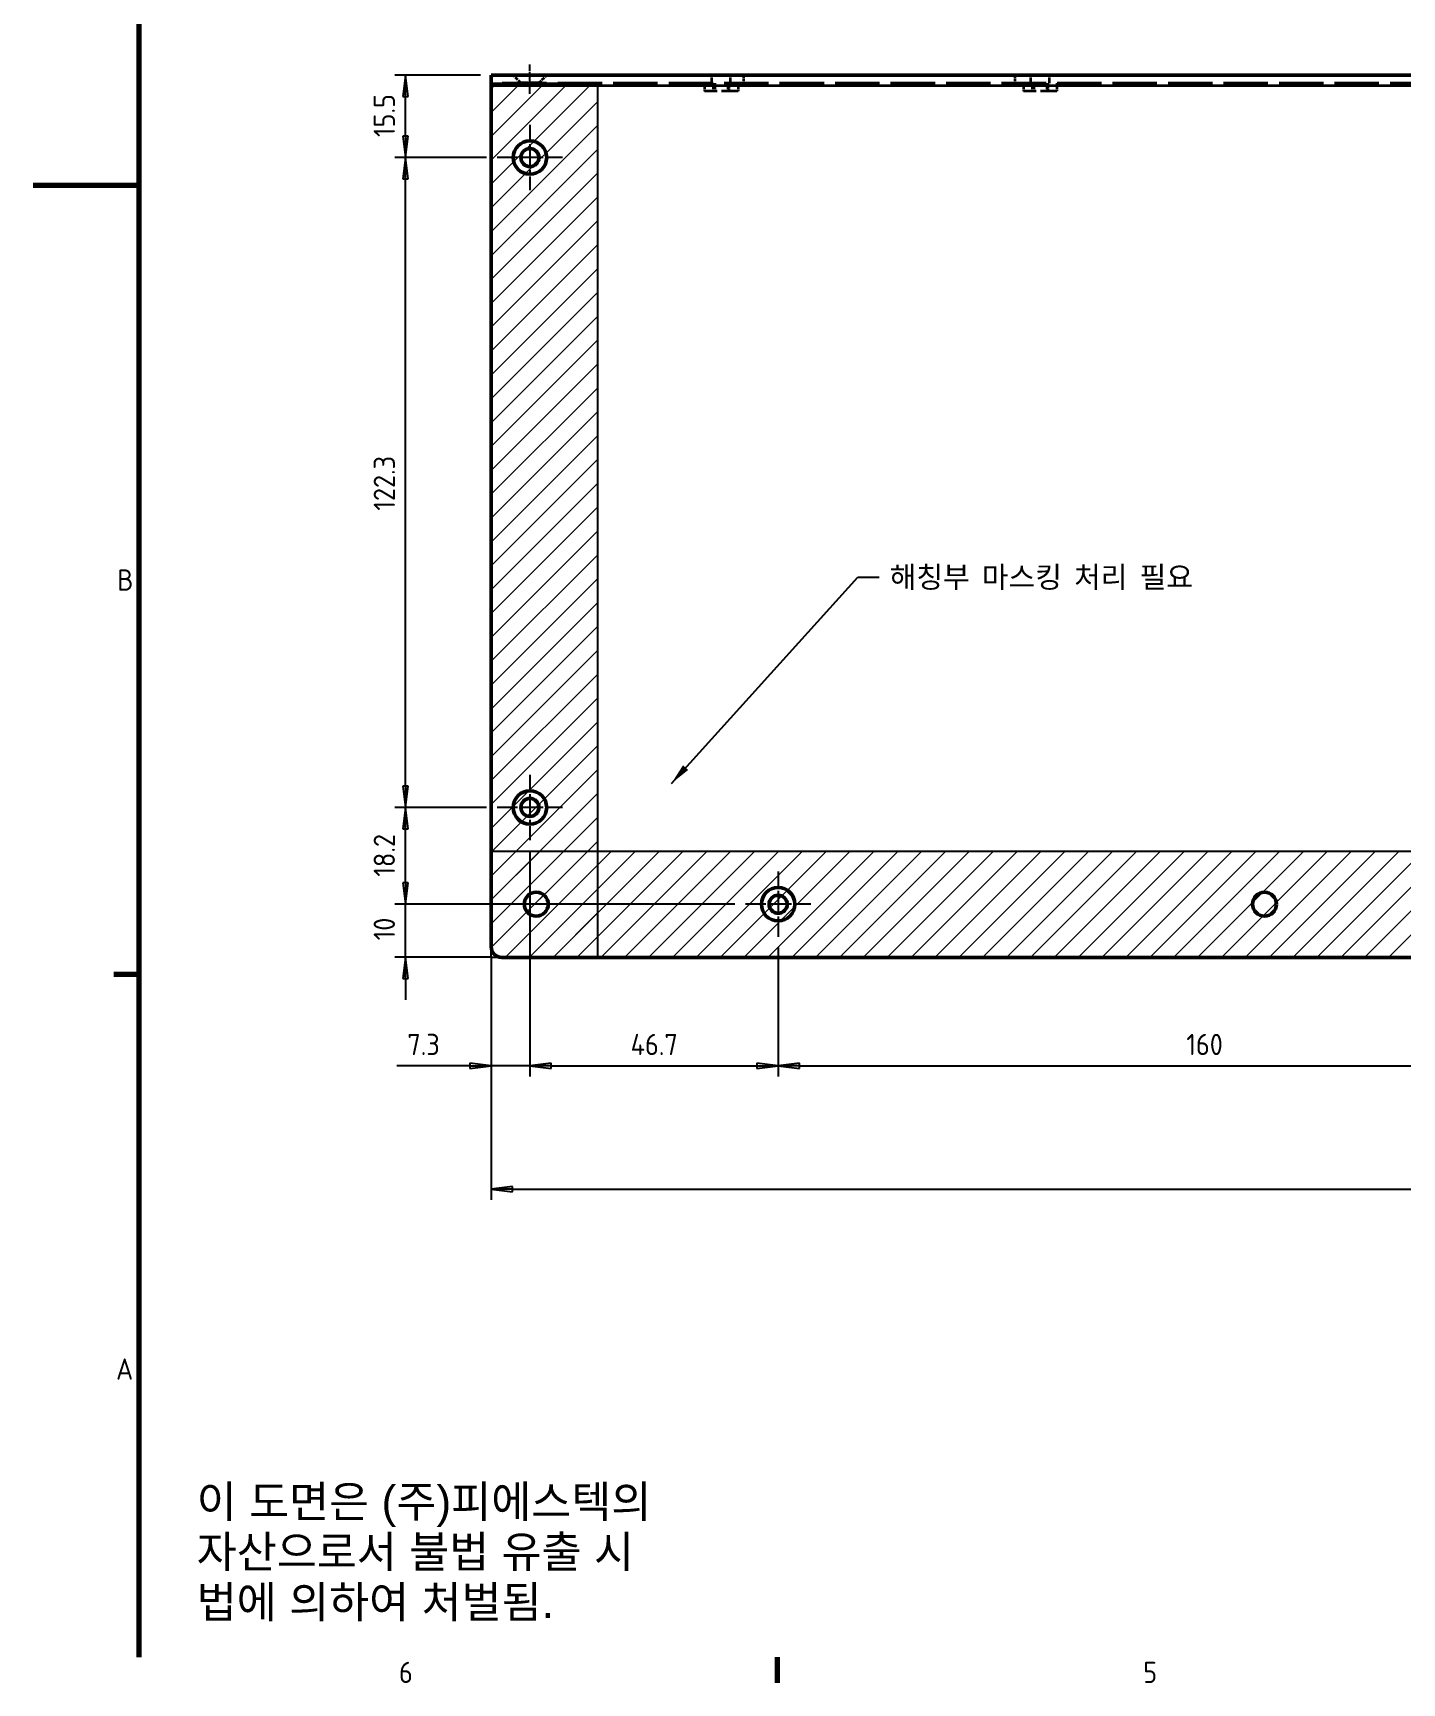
# Model space of a CAD drawing. Header units: millimetres. Extents: x 0 to 840, y 0 to 594.
# Drawn here: x 0 to 257.5, y 15.2 to 325.7 of the extents above; entities that cross this region are included whole.
import ezdxf

# ---------------------------------------------------------------- set-up
doc = ezdxf.new("R2010")
doc.units = ezdxf.units.MM
doc.header["$LTSCALE"] = 2
doc.linetypes.add('CHAIN', pattern=[0.3543, 0.2362, -0.0295, 0.0591, -0.0295])
doc.linetypes.add('DASHED', pattern=[0.2067, 0.1654, -0.0413])
doc.layers.get('0').update_dxf_attribs({"lineweight": 25})
for name, color, linetype, lineweight in [('가려진 것(ISO)', 5, 'DASHED', 35), ('가시적인 것(ISO)', 7, 'Continuous', 50), ('가시적인 좁은 것(ISO)', 1, 'Continuous', 35), ('경계(ISO)', 7, 'Continuous', 70), ('기호(ISO)', 7, 'Continuous', 25), ('스케치 형상(ISO)', 7, 'Continuous', 25), ('중심 표식(ISO)', 1, 'Continuous', 25), ('중심선(ISO)', 1, 'Continuous', 25), ('치수(ISO)', 7, 'Continuous', 25), ('해치(ISO)', 1, 'Continuous', 18)]:
    doc.layers.add(name, color=color, linetype=linetype, lineweight=lineweight)
doc.styles.add('ISO Proportional', font='arial.ttf')
doc.styles.add('ISO ProportionalPSTEK', font='isocp.shx')
doc.dimstyles.new('PSTEK', dxfattribs={"dimscale": 2, "dimtxt": 2, "dimasz": 2, "dimexe": 1, "dimexo": 1, "dimgap": 1, "dimtad": 1, "dimrnd": 1e-08, "dimdsep": 46, "dimtxsty": 'ISO ProportionalPSTEK', "dimblk": 'Filled-1', "dimcen": 0.09, "dimdle": 10, "dimclrd": 3, "dimclre": 3, "dimclrt": 1, "dimadec": 1, "dimazin": 2, "dimtfac": 1, "dimtmove": 0, "dimatfit": 3, "dimfxl": 0, "dimtolj": 1, "dimlwd": -1, "dimlwe": -1, "dimarcsym": 0})
doc.dimstyles.new('PSTEK$7', dxfattribs={"dimscale": 2, "dimtxt": 2, "dimasz": 2, "dimexe": 1, "dimexo": 1, "dimgap": 1, "dimtad": 1, "dimrnd": 1e-08, "dimdsep": 46, "dimtxsty": 'ISO ProportionalPSTEK', "dimblk": 'Filled-1', "dimcen": 0.09, "dimdle": 10, "dimclrd": 3, "dimclre": 3, "dimclrt": 1, "dimadec": 1, "dimazin": 2, "dimtfac": 1, "dimtmove": 0, "dimatfit": 3, "dimfxl": 0, "dimtolj": 1, "dimlwd": -1, "dimlwe": -1, "dimarcsym": 0})
pattern_1 = [(45, (0, 0), (-2.245064, 2.245064), [])]

# ---------------------------------------------------------------- blocks, each defined once
blk = doc.blocks.new('경계 Default Border')
at = {"layer": '경계(ISO)'}
for p, q in [((10, 74.25), (7.6, 74.25)), ((70, 10), (70, 7.6))]:
    blk.add_line(p, q, dxfattribs=at)
at = {"layer": '경계(ISO)', "flags": 128}
for points in [[(10, 10), (10, 287)], [(0, 148.5), (10, 148.5)]]:
    blk.add_lwpolyline(points, dxfattribs=at)
at = {"layer": '경계(ISO)', "color": 1, "char_height": 2, "attachment_point": 7, "style": 'ISO ProportionalPSTEK'}
for s, insert in [('B', (7.92, 110.36)), ('A', (7.81, 36.12)), ('6', (34.43, 7.58)), ('5', (104.43, 7.58))]:
    blk.add_mtext(s, dxfattribs=dict(at, insert=insert))
blk = doc.blocks.new('Filled-1')
at = {"color": 0}
for p, q in [((0, 0), (-1, 0.125)), ((-1, 0.125), (-1, -0.125)), ((-1, 0), (0, 0)), ((-1, -0.125), (0, 0))]:
    blk.add_line(p, q, dxfattribs=at)
at = {"color": 0, "flags": 128}
blk.add_lwpolyline([(-1, -0.125), (0, 0)], dxfattribs=at)
at = {"color": 0}
blk.add_solid([(-1, -0.125), (0, 0), (-1, 0.125), (-1, -0.125)], dxfattribs=at)
blk = doc.blocks.new('*D20')
at = {"layer": 'Defpoints', "color": 0}
for p in [(93.48, 173.77), (86.18, 153.72), (93.48, 131.32)]:
    blk.add_point(p, dxfattribs=at)
at = {"layer": '치수(ISO)', "color": 3}
for p, q in [((93.48, 171.77), (93.48, 129.32)), ((86.18, 151.72), (86.18, 129.32)), ((82.18, 131.32), (68.42, 131.32)), ((93.48, 131.32), (86.18, 131.32)), ((97.48, 131.32), (101.48, 131.32))]:
    blk.add_line(p, q, dxfattribs=at)
at = {"layer": '치수(ISO)', "color": 3, "xscale": 4, "yscale": 4, "zscale": 4}
blk.add_blockref('Filled-1', (86.18, 131.32), dxfattribs=at)
at = {"layer": '치수(ISO)', "color": 3, "xscale": 4, "yscale": 4, "zscale": 4, "rotation": 180}
blk.add_blockref('Filled-1', (93.48, 131.32), dxfattribs=at)
at = {"layer": '치수(ISO)', "color": 1, "insert": (70.42, 137.32), "char_height": 4, "attachment_point": 1, "style": 'ISO ProportionalPSTEK'}
blk.add_mtext('\\A1;7.3', dxfattribs=at)
blk = doc.blocks.new('*D21')
at = {"layer": 'Defpoints', "color": 0}
for p in [(93.48, 173.77), (140.18, 155.57), (140.18, 131.32)]:
    blk.add_point(p, dxfattribs=at)
at = {"layer": '치수(ISO)', "color": 3}
for p, q in [((93.48, 171.77), (93.48, 129.32)), ((140.18, 153.57), (140.18, 129.32)), ((97.48, 131.32), (136.18, 131.32))]:
    blk.add_line(p, q, dxfattribs=at)
at = {"layer": '치수(ISO)', "color": 3, "xscale": 4, "yscale": 4, "zscale": 4, "rotation": 180}
blk.add_blockref('Filled-1', (93.48, 131.32), dxfattribs=at)
at = {"layer": '치수(ISO)', "color": 3, "xscale": 4, "yscale": 4, "zscale": 4}
blk.add_blockref('Filled-1', (140.18, 131.32), dxfattribs=at)
at = {"layer": '치수(ISO)', "color": 1, "insert": (112.43, 137.32), "char_height": 4, "attachment_point": 1, "style": 'ISO ProportionalPSTEK'}
blk.add_mtext('\\A1;46.7', dxfattribs=at)
blk = doc.blocks.new('*D22')
at = {"layer": 'Defpoints', "color": 0}
for p in [(300.18, 161.72), (140.18, 155.57), (300.18, 131.32)]:
    blk.add_point(p, dxfattribs=at)
at = {"layer": '치수(ISO)', "color": 3}
for p, q in [((300.18, 159.72), (300.18, 129.32)), ((140.18, 153.57), (140.18, 129.32)), ((144.18, 131.32), (296.18, 131.32))]:
    blk.add_line(p, q, dxfattribs=at)
at = {"layer": '치수(ISO)', "color": 3, "xscale": 4, "yscale": 4, "zscale": 4, "rotation": 180}
blk.add_blockref('Filled-1', (140.18, 131.32), dxfattribs=at)
at = {"layer": '치수(ISO)', "color": 3, "xscale": 4, "yscale": 4, "zscale": 4}
blk.add_blockref('Filled-1', (300.18, 131.32), dxfattribs=at)
at = {"layer": '치수(ISO)', "color": 1, "insert": (216.98, 137.32), "char_height": 4, "attachment_point": 1, "style": 'ISO ProportionalPSTEK'}
blk.add_mtext('\\A1;160', dxfattribs=at)
blk = doc.blocks.new('*D26')
at = {"layer": 'Defpoints', "color": 0}
for p in [(70.09, 161.72), (134.03, 161.72), (88.18, 151.72)]:
    blk.add_point(p, dxfattribs=at)
at = {"layer": '치수(ISO)', "color": 3}
for p, q in [((70.09, 165.72), (70.09, 169.72)), ((132.03, 161.72), (68.09, 161.72)), ((70.09, 151.72), (70.09, 161.72)), ((86.18, 151.72), (68.09, 151.72)), ((70.09, 147.72), (70.09, 143.72))]:
    blk.add_line(p, q, dxfattribs=at)
at = {"layer": '치수(ISO)', "color": 3, "xscale": 4, "yscale": 4, "zscale": 4}
for p, rotation in [((70.09, 161.72), 270), ((70.09, 151.72), 90)]:
    blk.add_blockref('Filled-1', p, dxfattribs=dict(at, rotation=rotation))
at = {"layer": '치수(ISO)', "color": 1, "insert": (64.09, 154.92), "char_height": 4, "attachment_point": 1, "rotation": 90, "style": 'ISO ProportionalPSTEK'}
blk.add_mtext('\\A1;10', dxfattribs=at)
blk = doc.blocks.new('*D27')
at = {"layer": 'Defpoints', "color": 0}
for p in [(70.09, 179.92), (87.33, 179.92), (134.03, 161.72)]:
    blk.add_point(p, dxfattribs=at)
at = {"layer": '치수(ISO)', "color": 3}
for p, q in [((85.33, 179.92), (68.09, 179.92)), ((70.09, 165.72), (70.09, 175.92)), ((132.03, 161.72), (68.09, 161.72))]:
    blk.add_line(p, q, dxfattribs=at)
at = {"layer": '치수(ISO)', "color": 3, "xscale": 4, "yscale": 4, "zscale": 4}
for p, rotation in [((70.09, 179.92), 90), ((70.09, 161.72), 270)]:
    blk.add_blockref('Filled-1', p, dxfattribs=dict(at, rotation=rotation))
at = {"layer": '치수(ISO)', "color": 1, "insert": (64.09, 166.9), "char_height": 4, "attachment_point": 1, "rotation": 90, "style": 'ISO ProportionalPSTEK'}
blk.add_mtext('\\A1;18.2', dxfattribs=at)
blk = doc.blocks.new('*D28')
at = {"layer": 'Defpoints', "color": 0}
for p in [(70.09, 302.22), (87.33, 302.22), (87.33, 179.92)]:
    blk.add_point(p, dxfattribs=at)
at = {"layer": '치수(ISO)', "color": 3}
for p, q in [((85.33, 302.22), (68.09, 302.22)), ((70.09, 183.92), (70.09, 298.22)), ((85.33, 179.92), (68.09, 179.92))]:
    blk.add_line(p, q, dxfattribs=at)
at = {"layer": '치수(ISO)', "color": 3, "xscale": 4, "yscale": 4, "zscale": 4}
for p, rotation in [((70.09, 302.22), 90), ((70.09, 179.92), 270)]:
    blk.add_blockref('Filled-1', p, dxfattribs=dict(at, rotation=rotation))
at = {"layer": '치수(ISO)', "color": 1, "insert": (64.09, 235.78), "char_height": 4, "attachment_point": 1, "rotation": 90, "style": 'ISO ProportionalPSTEK'}
blk.add_mtext('\\A1;122.3', dxfattribs=at)
blk = doc.blocks.new('*D29')
at = {"layer": 'Defpoints', "color": 0}
for p in [(70.09, 317.72), (86.18, 317.72), (87.33, 302.22)]:
    blk.add_point(p, dxfattribs=at)
at = {"layer": '치수(ISO)', "color": 3}
for p, q in [((84.18, 317.72), (68.09, 317.72)), ((70.09, 306.22), (70.09, 313.72)), ((85.33, 302.22), (68.09, 302.22))]:
    blk.add_line(p, q, dxfattribs=at)
at = {"layer": '치수(ISO)', "color": 3, "xscale": 4, "yscale": 4, "zscale": 4}
for p, rotation in [((70.09, 317.72), 90), ((70.09, 302.22), 270)]:
    blk.add_blockref('Filled-1', p, dxfattribs=dict(at, rotation=rotation))
at = {"layer": '치수(ISO)', "color": 1, "insert": (64.09, 306.08), "char_height": 4, "attachment_point": 1, "rotation": 90, "style": 'ISO ProportionalPSTEK'}
blk.add_mtext('\\A1;15.5', dxfattribs=at)
blk = doc.blocks.new('*D35')
at = {"layer": 'Defpoints', "color": 0}
for p in [(86.18, 151.72), (514.18, 151.72), (514.18, 108.08)]:
    blk.add_point(p, dxfattribs=at)
at = {"layer": '치수(ISO)', "color": 3}
for p, q in [((86.18, 149.72), (86.18, 106.08)), ((514.18, 149.72), (514.18, 106.08)), ((90.18, 108.08), (510.18, 108.08))]:
    blk.add_line(p, q, dxfattribs=at)
at = {"layer": '치수(ISO)', "color": 3, "xscale": 4, "yscale": 4, "zscale": 4, "rotation": 180}
blk.add_blockref('Filled-1', (86.18, 108.08), dxfattribs=at)
at = {"layer": '치수(ISO)', "color": 3, "xscale": 4, "yscale": 4, "zscale": 4}
blk.add_blockref('Filled-1', (514.18, 108.08), dxfattribs=at)
at = {"layer": '치수(ISO)', "color": 1, "insert": (296.38, 114.08), "char_height": 4, "attachment_point": 1, "style": 'ISO ProportionalPSTEK'}
blk.add_mtext('\\A1;428', dxfattribs=at)

msp = doc.modelspace()

# ---------------------------------------------------------------- hatches: boundary and pattern name
at = {"layer": '해치(ISO)'}
h = msp.add_hatch(dxfattribs=at)
h.set_pattern_fill('ANSI31', color=256, scale=25.4, style=0)
h.set_pattern_definition(pattern_1)
h.paths.add_polyline_path([(106.185, 316.217), (106.185, 151.717), (86.185, 151.717), (86.185, 316.217)])
h = msp.add_hatch(dxfattribs=at)
h.set_pattern_fill('ANSI31', color=256, scale=25.4, style=0)
h.set_pattern_definition(pattern_1)
h.paths.add_polyline_path([(514.185, 171.717), (514.185, 151.717), (86.185, 151.717), (86.185, 171.717)])

# ---------------------------------------------------------------- linework, layer by layer
at = {"layer": '가려진 것(ISO)', "ltscale": 1.952795}
for p, q in [((91.785, 316.267), (90.335, 317.717)), ((95.185, 316.267), (96.635, 317.717))]:
    msp.add_line(p, q, dxfattribs=at)
at = {"layer": '가려진 것(ISO)', "ltscale": 1.428422}
for p, q in [((127.735, 316.217), (127.735, 317.717)), ((131.235, 316.217), (131.235, 317.717)), ((133.685, 317.717), (133.685, 316.217)), ((184.685, 317.717), (184.685, 316.217)), ((187.735, 316.217), (187.735, 317.717)), ((191.235, 316.217), (191.235, 317.717)), ((126.335, 316.217), (126.335, 314.717)), ((127.985, 316.217), (127.985, 314.717)), ((128.255, 316.217), (128.255, 314.717)), ((130.714, 316.217), (130.714, 314.717)), ((130.985, 314.717), (130.985, 316.217)), ((132.635, 316.217), (132.635, 314.717)), ((186.335, 316.217), (186.335, 314.717)), ((187.985, 316.217), (187.985, 314.717)), ((188.255, 316.217), (188.255, 314.717)), ((190.714, 316.217), (190.714, 314.717)), ((190.985, 314.717), (190.985, 316.217)), ((192.635, 316.217), (192.635, 314.717))]:
    msp.add_line(p, q, dxfattribs=at)
at = {"layer": '가려진 것(ISO)', "ltscale": 25.251631}
msp.add_line((514.185, 316.217), (86.185, 316.217), dxfattribs=at)
at = {"layer": '가려진 것(ISO)', "ltscale": 5.086114}
msp.add_line((95.185, 316.267), (91.785, 316.267), dxfattribs=at)
at = {"layer": '가려진 것(ISO)', "ltscale": 0.047517}
for p, q in [((91.785, 316.217), (91.785, 316.267)), ((95.185, 316.217), (95.185, 316.267))]:
    msp.add_line(p, q, dxfattribs=at)
at = {"layer": '가려진 것(ISO)', "ltscale": 0.009423}
for p, q in [((103.185, 316.217), (103.185, 316.227)), ((104.185, 316.217), (104.185, 316.227))]:
    msp.add_line(p, q, dxfattribs=at)
at = {"layer": '가려진 것(ISO)', "ltscale": 0.952248}
msp.add_line((103.185, 316.227), (104.185, 316.227), dxfattribs=at)
at = {"layer": '가려진 것(ISO)', "ltscale": 9.424355}
for p, q in [((132.635, 314.717), (126.335, 314.717)), ((192.635, 314.717), (186.335, 314.717))]:
    msp.add_line(p, q, dxfattribs=at)
at = {"layer": '가시적인 것(ISO)'}
for p, q in [((86.185, 317.717), (514.185, 317.717)), ((86.185, 317.717), (86.185, 315.717)), ((86.185, 153.717), (86.185, 315.717)), ((512.185, 151.717), (88.185, 151.717))]:
    msp.add_line(p, q, dxfattribs=at)
for centre, radius in [((93.485, 302.217), 3.15), ((93.485, 302.217), 1.7), ((93.485, 179.917), 3.15), ((93.485, 179.917), 1.7), ((140.185, 161.717), 3.15), ((94.685, 161.717), 2.25), ((140.185, 161.717), 1.7), ((231.685, 161.717), 2.25)]:
    msp.add_circle(centre, radius, dxfattribs=at)
msp.add_arc((88.185, 153.717), 2, 180, 270, dxfattribs=at)
at = {"layer": '가시적인 좁은 것(ISO)'}
msp.add_line((514.185, 315.717), (86.185, 315.717), dxfattribs=at)
at = {"layer": '스케치 형상(ISO)'}
for p, q in [((86.185, 316.217), (106.185, 316.217)), ((86.185, 151.717), (86.185, 316.217)), ((106.185, 316.217), (106.185, 151.717)), ((86.185, 171.717), (514.185, 171.717)), ((86.185, 151.717), (86.185, 171.717)), ((106.185, 151.717), (86.185, 151.717)), ((514.185, 151.717), (86.185, 151.717))]:
    msp.add_line(p, q, dxfattribs=at)
at = {"layer": '중심 표식(ISO)', "linetype": 'CHAIN', "ltscale": 6.833826}
for p, q in [((93.485, 308.367), (93.485, 296.067)), ((99.635, 302.217), (87.335, 302.217)), ((93.485, 186.067), (93.485, 173.767)), ((99.635, 179.917), (87.335, 179.917)), ((140.185, 167.867), (140.185, 155.567)), ((146.335, 161.717), (134.035, 161.717))]:
    msp.add_line(p, q, dxfattribs=at)
at = {"layer": '중심선(ISO)', "linetype": 'CHAIN', "ltscale": 3.05572}
msp.add_line((93.485, 314.217), (93.485, 319.717), dxfattribs=at)

# ---------------------------------------------------------------- block references
at = {"xscale": 2, "yscale": 2, "zscale": 2}
msp.add_blockref('경계 Default Border', (0, 0), dxfattribs=at)

# ---------------------------------------------------------------- texts
at = {"layer": '기호(ISO)', "color": 1, "insert": (161.164, 225.27), "char_height": 4, "width": 68.8534, "attachment_point": 1, "style": 'ISO ProportionalPSTEK'}
msp.add_mtext('{\\fISOCP|b0|i0;\\H4.0000;해칭부 마스킹 처리 필요 }', dxfattribs=at)
at = {"layer": '기호(ISO)', "color": 7, "insert": (30.789, 52.312), "char_height": 6, "width": 102.48028, "attachment_point": 1, "line_spacing_factor": 0.944221, "style": 'ISO Proportional'}
msp.add_mtext('{\\fArial|b0|i0;이 도면은 (주)피에스텍의\\P자산으로서 불법 유출 시 \\P법에 의하여 처벌됨.}', dxfattribs=at)

# ---------------------------------------------------------------- dimensions: what is measured, and where the dimension line sits
at = {"layer": '치수(ISO)', "color": 3}
for base, p1, p2, angle, override, picture, middle in [((70.092, 317.717), (87.335, 302.217), (86.185, 317.717), 90, {"dimdec": 2, "dimblk1": 'Filled-1', "dimsah": 1, "dimtp": 0, "dimtm": 0, "dimtdec": 2, "dimtofl": 0, "dimatfit": 1}, '*D29', (70.092, 309.967)), ((70.092, 302.217), (87.335, 179.917), (87.335, 302.217), 90, {"dimdec": 2, "dimblk1": 'Filled-1', "dimblk2": 'Filled-1', "dimsah": 1, "dimtp": 0, "dimtm": 0, "dimtdec": 2, "dimtofl": 0, "dimatfit": 1}, '*D28', (70.092, 241.067)), ((70.092, 179.917), (134.035, 161.717), (87.335, 179.917), 90, {"dimdec": 2, "dimblk1": 'Filled-1', "dimblk2": 'Filled-1', "dimsah": 1, "dimtp": 0, "dimtm": 0, "dimtdec": 2, "dimtofl": 0, "dimatfit": 1}, '*D27', (70.092, 170.817)), ((93.485, 131.317), (86.185, 153.717), (93.485, 173.767), 180, {"dimdec": 2, "dimblk2": 'Filled-1', "dimsah": 1, "dimtp": 0, "dimtm": 0, "dimtdec": 2, "dimtofl": 1, "dimatfit": 1}, '*D20', (73.302, 131.317)), ((140.185, 131.317), (93.485, 173.767), (140.185, 155.567), 180, {"dimdec": 2, "dimblk1": 'Filled-1', "dimblk2": 'Filled-1', "dimsah": 1, "dimtp": 0, "dimtm": 0, "dimtdec": 2, "dimtofl": 0, "dimatfit": 1}, '*D21', (116.835, 131.317)), ((70.092, 161.717), (88.185, 151.717), (134.035, 161.717), 90, {"dimdec": 2, "dimblk2": 'Filled-1', "dimsah": 1, "dimtp": 0, "dimtm": 0, "dimtdec": 2, "dimtofl": 1, "dimatfit": 1}, '*D26', (70.092, 156.717)), ((300.185, 131.317), (140.185, 155.567), (300.185, 161.717), 180, {"dimdec": 2, "dimblk1": 'Filled-1', "dimblk2": 'Filled-1', "dimsah": 1, "dimtp": 0, "dimtm": 0, "dimtdec": 2, "dimtofl": 0, "dimatfit": 1}, '*D22', (220.185, 131.317))]:
    dim = msp.add_linear_dim(base=base, p1=p1, p2=p2, angle=angle, dimstyle='PSTEK', override=override, dxfattribs=at)
    dim.commit()
    dim.dimension.update_dxf_attribs({"geometry": picture, "text_midpoint": middle, "dimtype": 160})
dim = msp.add_linear_dim(base=(514.185, 108.08), p1=(86.185, 151.717), p2=(514.185, 151.717), dimstyle='PSTEK', override={"dimdec": 2, "dimtp": 0, "dimtm": 0, "dimtdec": 2, "dimtofl": 0, "dimatfit": 1}, dxfattribs=at)
dim.commit()
dim.dimension.update_dxf_attribs({"geometry": '*D35', "text_midpoint": (300.185, 108.08), "dimtype": 160})

# ---------------------------------------------------------------- leaders
at = {"layer": '기호(ISO)', "color": 3, "annotation_type": 0, "has_hookline": 1, "hookline_direction": 0, "text_width": 58.821}
msp.add_leader([(120.089, 184.442), (155.164, 223.27), (159.164, 223.27)], dimstyle='PSTEK$7', override={"dimtad": 0}, dxfattribs=at)

doc.saveas('drawing.dxf')
